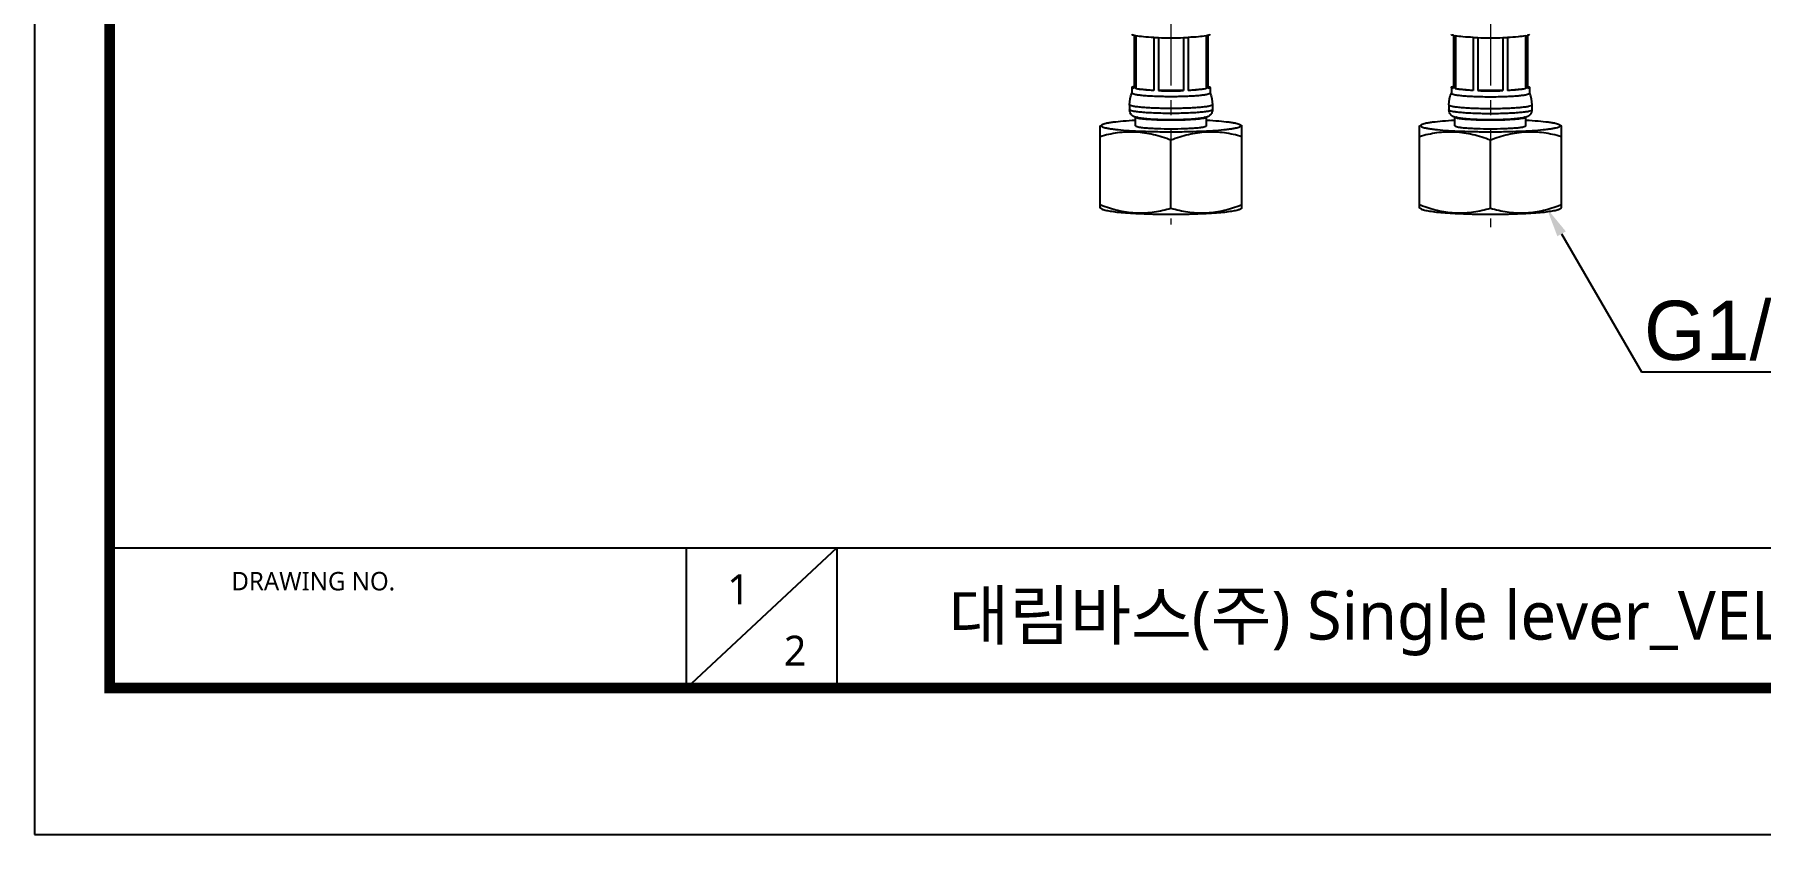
# Model space of a CAD drawing. Extents: x 841 to 1631, y 0 to 579.
# Drawn here: x 840.8 to 1132.6, y 0 to 135.3 of the extents above; entities that cross this region are included whole.
import ezdxf
from ezdxf import colors
from ezdxf.entities.mleader import LeaderData, LeaderLine
from ezdxf.math import Vec2, Vec3

# ---------------------------------------------------------------- set-up
doc = ezdxf.new("R2010")
doc.units = 0
doc.header["$LTSCALE"] = 10
doc.header["$MEASUREMENT"] = 0
doc.linetypes.add('CENTER', pattern=[2, 1.25, -0.25, 0.25, -0.25])
doc.layers.get('0').update_dxf_attribs({"linetype": 'CONTINUOUS'})
doc.layers.add('BODY', color=7, linetype='CONTINUOUS')
doc.layers.add('DEF_LAYER_ASSEM_MEMBER', color=7, linetype='CONTINUOUS')
doc.styles.add('Daelim Dimension', font='NanumGothic.ttf')
doc.styles.get("Standard").update_dxf_attribs({"font": 'GulimChe.ttf'})

msp = doc.modelspace()

# ---------------------------------------------------------------- linework, layer by layer
at = {"color": 5}
msp.add_line((853.52, 48.49), (1489.53, 48.49), dxfattribs=at)
at = {"color": 5, "ltscale": 40}
for p, q in [((951.01, 48.49), (951.01, 24.69)), ((951.01, 48.49), (951.01, 24.69)), ((976.49, 48.49), (951.01, 24.69)), ((976.49, 48.49), (951.01, 24.69)), ((976.49, 48.49), (976.49, 24.69)), ((976.49, 48.49), (976.49, 24.69))]:
    msp.add_line(p, q, dxfattribs=at)
at = {"ltscale": 0.5}
msp.add_lwpolyline([(840.82, 0), (1630.7, 0), (1630.7, 578.76), (840.82, 578.76)], close=True, dxfattribs=at)
at = {"color": 5, "linetype": 'ByBlock', "lineweight": 200, "const_width": 1.82}
msp.add_lwpolyline([(853.52, 24.78), (1617.92, 24.78), (1617.92, 565.32), (853.52, 565.32)], close=True, dxfattribs=at)
at = {"layer": 'BODY', "color": 1, "linetype": 'CENTER', "lineweight": 5}
for p, q in [((1032.96, 179.18), (1032.96, 103.16)), ((1086.96, 179.18), (1086.96, 102.73))]:
    msp.add_line(p, q, dxfattribs=at)
at = {"layer": 'DEF_LAYER_ASSEM_MEMBER', "color": 7, "linetype": 'Continuous'}
for p, q in [((1026.71, 135.15), (1026.71, 126.18)), ((1027.04, 135.08), (1027.04, 126.11)), ((1030.05, 134.81), (1030.05, 125.85)), ((1030.84, 134.79), (1030.84, 125.82)), ((1035.08, 134.79), (1035.08, 125.82)), ((1035.89, 134.82), (1035.89, 125.85)), ((1038.88, 135.08), (1038.88, 126.11)), ((1039.21, 135.15), (1039.21, 126.18)), ((1080.71, 135.15), (1080.71, 126.18)), ((1081.04, 135.08), (1081.04, 126.11)), ((1084.03, 134.82), (1084.03, 125.85)), ((1084.84, 134.79), (1084.84, 125.82)), ((1089.08, 134.79), (1089.08, 125.82)), ((1089.87, 134.81), (1089.87, 125.85)), ((1092.88, 135.08), (1092.88, 126.11)), ((1093.21, 135.15), (1093.21, 126.18)), ((1026.36, 126.37), (1026.36, 125.37)), ((1030.05, 125.85), (1027.04, 126.11)), ((1035.08, 125.82), (1030.84, 125.82)), ((1038.88, 126.11), (1035.89, 125.85)), ((1039.56, 126.37), (1039.56, 125.37)), ((1080.36, 126.37), (1080.36, 125.37)), ((1084.03, 125.85), (1081.04, 126.11)), ((1089.08, 125.82), (1084.84, 125.82)), ((1092.88, 126.11), (1089.87, 125.85)), ((1093.56, 126.37), (1093.56, 125.37)), ((1025.96, 123.42), (1025.96, 122.58)), ((1039.96, 123.42), (1039.96, 122.58)), ((1079.96, 123.42), (1079.96, 122.58)), ((1093.96, 123.42), (1093.96, 122.58)), ((1020.93, 119.82), (1021.32, 120.05)), ((1020.96, 105.99), (1020.96, 119.84)), ((1026.96, 119.89), (1026.96, 121.32)), ((1038.96, 119.89), (1038.96, 121.32)), ((1044.99, 119.82), (1044.6, 120.05)), ((1044.96, 105.99), (1044.96, 119.84)), ((1074.93, 119.82), (1075.32, 120.05)), ((1074.96, 105.99), (1074.96, 119.84)), ((1080.96, 119.89), (1080.96, 121.32)), ((1092.96, 119.89), (1092.96, 121.32)), ((1098.99, 119.82), (1098.6, 120.05)), ((1098.96, 105.99), (1098.96, 119.84)), ((1032.96, 105.93), (1032.96, 117.49)), ((1086.96, 105.93), (1086.96, 117.49)), ((1021.32, 105.79), (1020.93, 106.01)), ((1044.6, 105.79), (1044.99, 106.01)), ((1075.32, 105.79), (1074.93, 106.01)), ((1098.6, 105.79), (1098.99, 106.01))]:
    msp.add_line(p, q, dxfattribs=at)
for centre, radius, start, end in [((1032.63, 195.34), 60.58, 267.5601, 268.3107), ((1032.96, 208.01), 73.25, 268.341, 271.659), ((1033.36, 193.66), 58.9, 271.6786, 272.4623), ((1086.56, 193.66), 58.9, 267.5377, 268.3214), ((1086.96, 208.01), 73.25, 268.341, 271.659), ((1087.29, 195.34), 60.58, 271.6893, 272.4399), ((1032.96, 199.04), 73.25, 268.341, 271.659), ((1086.96, 199.04), 73.25, 268.341, 271.659), ((1031.04, 132.89), 28.22, 249.0652, 250.2444), ((1034.88, 132.89), 28.22, 289.7556, 290.9348), ((1085.04, 132.89), 28.22, 249.0652, 250.2444), ((1088.88, 132.89), 28.22, 289.7556, 290.9348)]:
    msp.add_arc(centre, radius, start, end, dxfattribs=at)
for points, start_tangent, end_tangent in [([(1026.71, 135.15), (1026.46, 135.23), (1026.36, 135.31)], (-0.96856, 0.248781), (-0.313972, 0.949432)), ([(1027.04, 135.08), (1026.95, 135.09), (1026.71, 135.15)], (-0.984673, 0.174413), (-0.96856, 0.248781)), ([(1030.05, 134.81), (1028.29, 134.92), (1027.04, 135.08)], (-0.999082, 0.042846), (-0.984673, 0.174413)), ([(1038.88, 135.08), (1037.63, 134.92), (1035.89, 134.82)], (-0.984824, -0.173557), (-0.999072, -0.043063)), ([(1039.21, 135.15), (1039.14, 135.13), (1038.88, 135.08)], (-0.96856, -0.248781), (-0.984824, -0.173557)), ([(1039.56, 135.31), (1039.46, 135.23), (1039.21, 135.15)], (-0.313991, -0.949426), (-0.96856, -0.248781)), ([(1080.71, 135.15), (1080.46, 135.23), (1080.36, 135.31)], (-0.96856, 0.248781), (-0.313972, 0.949432)), ([(1080.71, 135.15), (1080.78, 135.13), (1081.04, 135.08)], (0.96856, -0.248781), (0.984824, -0.173557)), ([(1084.03, 134.82), (1082.29, 134.92), (1081.04, 135.08)], (-0.999072, 0.043063), (-0.984824, 0.173557)), ([(1092.88, 135.08), (1091.63, 134.92), (1089.87, 134.81)], (-0.984673, -0.174413), (-0.999082, -0.042846)), ([(1092.88, 135.08), (1092.97, 135.09), (1093.21, 135.15)], (0.984673, 0.174413), (0.96856, 0.248781)), ([(1093.56, 135.31), (1093.46, 135.23), (1093.21, 135.15)], (-0.313991, -0.949426), (-0.96856, -0.248781)), ([(1026.36, 126.37), (1026.41, 126.44), (1026.57, 126.51)], (0, 1), (0.948651, 0.316325)), ([(1026.71, 126.18), (1026.45, 126.27), (1026.36, 126.37)], (-0.96856, 0.248781), (0, 1)), ([(1026.57, 126.51), (1026.61, 126.52), (1026.71, 126.55)], (0.948651, 0.316325), (0.96856, 0.248781)), ([(1030.05, 125.85), (1028.29, 125.96), (1027.04, 126.11)], (-0.999082, 0.042846), (-0.984673, 0.174413)), ([(1038.88, 126.11), (1037.63, 125.96), (1035.89, 125.85)], (-0.984824, -0.173557), (-0.999072, -0.043063)), ([(1039.21, 126.55), (1039.25, 126.54), (1039.35, 126.51)], (0.96856, -0.248781), (0.948651, -0.316325)), ([(1039.56, 126.37), (1039.47, 126.27), (1039.21, 126.18)], (0, -1), (-0.96856, -0.248781)), ([(1039.35, 126.51), (1039.51, 126.44), (1039.56, 126.37)], (0.948651, -0.316325), (0, -1)), ([(1080.36, 126.37), (1080.41, 126.44), (1080.57, 126.51)], (0, 1), (0.948651, 0.316325)), ([(1080.71, 126.18), (1080.45, 126.27), (1080.36, 126.37)], (-0.96856, 0.248781), (0, 1)), ([(1080.57, 126.51), (1080.61, 126.52), (1080.71, 126.55)], (0.948651, 0.316325), (0.96856, 0.248781)), ([(1084.03, 125.85), (1082.29, 125.96), (1081.04, 126.11)], (-0.999072, 0.043063), (-0.984824, 0.173557)), ([(1092.88, 126.11), (1091.63, 125.96), (1089.87, 125.85)], (-0.984673, -0.174413), (-0.999082, -0.042846)), ([(1093.21, 126.55), (1093.25, 126.54), (1093.35, 126.51)], (0.96856, -0.248781), (0.948651, -0.316325)), ([(1093.56, 126.37), (1093.47, 126.27), (1093.21, 126.18)], (0, -1), (-0.96856, -0.248781)), ([(1093.35, 126.51), (1093.51, 126.44), (1093.56, 126.37)], (0.948651, -0.316325), (0, -1)), ([(1025.96, 123.42), (1026.36, 125.39)], (0, 1), (0.393415, 0.919361)), ([(1039.96, 123.42), (1039.93, 123.36), (1039.83, 123.3), (1039.43, 123.18), (1038.78, 123.08), (1037.91, 122.99), (1036.85, 122.91), (1035.64, 122.85), (1034.33, 122.82), (1032.96, 122.81), (1031.59, 122.82), (1030.28, 122.85), (1029.07, 122.91), (1028.01, 122.99), (1027.14, 123.08), (1026.49, 123.18), (1026.09, 123.3), (1025.99, 123.36), (1025.96, 123.42)], (0, -1), (0, 1)), ([(1026.94, 121.32), (1026.35, 121.67), (1026.07, 122.07), (1025.96, 122.58)], (-0.945241, 0.326374), (0, 1)), ([(1032.96, 121.97), (1031.59, 121.98), (1030.28, 122.02), (1029.07, 122.07), (1028.01, 122.15), (1027.14, 122.24), (1026.49, 122.35), (1026.09, 122.46), (1025.99, 122.52), (1025.96, 122.58)], (-1, 0), (0, 1)), ([(1039.56, 125.37), (1039.53, 125.31), (1039.43, 125.26), (1039.06, 125.15), (1038.45, 125.05), (1037.63, 124.96), (1036.63, 124.89), (1035.49, 124.84), (1034.25, 124.8), (1032.96, 124.79), (1031.67, 124.8), (1030.43, 124.84), (1029.29, 124.89), (1028.29, 124.96), (1027.47, 125.05), (1026.86, 125.15), (1026.49, 125.26), (1026.39, 125.31), (1026.36, 125.37)], (0, -1), (0, 1)), ([(1039.96, 122.58), (1039.93, 122.52), (1039.83, 122.46), (1039.43, 122.35), (1038.78, 122.24), (1037.91, 122.15), (1036.85, 122.07), (1035.64, 122.02), (1034.33, 121.98), (1032.96, 121.97)], (0, -1), (-1, 0)), ([(1039.96, 122.58), (1039.84, 122.05), (1039.55, 121.65), (1038.94, 121.31)], (0, -1), (-0.951446, -0.307816)), ([(1039.56, 125.39), (1039.96, 123.42)], (0.393415, -0.919361), (0, -1)), ([(1079.96, 123.42), (1080.36, 125.39)], (0, 1), (0.393415, 0.919361)), ([(1079.96, 123.42), (1079.99, 123.36), (1080.09, 123.3), (1080.49, 123.18), (1081.14, 123.08), (1082.01, 122.99), (1083.07, 122.91), (1084.28, 122.85), (1085.59, 122.82), (1086.96, 122.81), (1088.33, 122.82), (1089.64, 122.85), (1090.85, 122.91), (1091.91, 122.99), (1092.78, 123.08), (1093.43, 123.18), (1093.83, 123.3), (1093.93, 123.36), (1093.96, 123.42)], (0, -1), (0, 1)), ([(1080.94, 121.32), (1080.35, 121.67), (1080.07, 122.07), (1079.96, 122.58)], (-0.945241, 0.326374), (0, 1)), ([(1079.96, 122.58), (1079.99, 122.52), (1080.09, 122.46), (1080.49, 122.35), (1081.14, 122.24), (1082.01, 122.15), (1083.07, 122.07), (1084.28, 122.02), (1085.59, 121.98), (1086.96, 121.97)], (0, -1), (1, 0)), ([(1080.36, 125.37), (1080.39, 125.31), (1080.49, 125.26), (1080.86, 125.15), (1081.47, 125.05), (1082.29, 124.96), (1083.29, 124.89), (1084.43, 124.84), (1085.67, 124.8), (1086.96, 124.79), (1088.25, 124.8), (1089.49, 124.84), (1090.63, 124.89), (1091.63, 124.96), (1092.45, 125.05), (1093.06, 125.15), (1093.43, 125.26), (1093.53, 125.31), (1093.56, 125.37)], (0, -1), (0, 1)), ([(1086.96, 121.97), (1088.33, 121.98), (1089.64, 122.02), (1090.85, 122.07), (1091.91, 122.15), (1092.78, 122.24), (1093.43, 122.35), (1093.83, 122.46), (1093.93, 122.52), (1093.96, 122.58)], (1, 0), (0, 1)), ([(1093.96, 122.58), (1093.84, 122.05), (1093.55, 121.65), (1092.94, 121.31)], (0, -1), (-0.951446, -0.307816)), ([(1093.56, 125.39), (1093.96, 123.42)], (0.393415, -0.919361), (0, -1)), ([(1021.32, 120.05), (1021.24, 119.99), (1021.2, 119.94), (1021.18, 119.88), (1021.21, 119.82), (1021.26, 119.77), (1021.36, 119.72), (1021.64, 119.61), (1022.05, 119.5), (1022.59, 119.4), (1023.25, 119.31), (1024.02, 119.22), (1025.87, 119.07), (1028.04, 118.96), (1030.44, 118.89), (1032.96, 118.86)], (-0.86923, -0.494407), (1, 0)), ([(1026.93, 120.77), (1024.86, 120.64), (1023.19, 120.46), (1022.53, 120.37), (1021.99, 120.26), (1021.59, 120.16), (1021.32, 120.05)], (-0.998652, -0.051908), (-0.86923, -0.494407)), ([(1027.29, 121.23), (1026.94, 121.32)], (-0.975881, 0.218302), (-0.945241, 0.326374)), ([(1026.96, 119.89), (1026.99, 119.84), (1027.08, 119.79), (1027.42, 119.69), (1027.97, 119.6), (1028.72, 119.52), (1029.63, 119.46), (1030.66, 119.41), (1032.96, 119.37)], (0, -1), (1, 0)), ([(1027.12, 121.27), (1027.42, 121.18), (1027.89, 121.1), (1028.5, 121.03), (1029.23, 120.97), (1030.98, 120.89), (1032.96, 120.86)], (0.936164, -0.351563), (1, 0)), ([(1038.76, 121.38), (1038.73, 121.33), (1038.65, 121.29), (1038.32, 121.19), (1037.78, 121.1), (1037.06, 121.03), (1036.18, 120.96), (1035.18, 120.92), (1032.96, 120.88), (1030.74, 120.92), (1029.74, 120.96), (1028.86, 121.03), (1028.14, 121.1), (1027.6, 121.19), (1027.27, 121.29), (1027.19, 121.33), (1027.16, 121.38)], (0, -1), (0, 1)), ([(1027.64, 121.16), (1027.55, 121.17), (1027.29, 121.23)], (-0.986756, 0.16221), (-0.975881, 0.218302)), ([(1032.96, 120.86), (1034.94, 120.89), (1036.71, 120.98), (1037.44, 121.04), (1038.04, 121.11), (1038.51, 121.18), (1038.81, 121.27)], (1, 0), (0.933107, 0.359598)), ([(1038.59, 121.22), (1037.61, 121.07), (1036.29, 120.96), (1034.7, 120.9), (1032.96, 120.87)], (-0.977567, -0.210625), (-1, -0.000002)), ([(1032.96, 118.86), (1035.48, 118.89), (1037.88, 118.96), (1040.05, 119.07), (1041.9, 119.22), (1042.67, 119.31), (1043.33, 119.4), (1043.87, 119.5), (1044.28, 119.61), (1044.56, 119.72), (1044.66, 119.77), (1044.71, 119.82), (1044.74, 119.88), (1044.72, 119.94), (1044.68, 119.99), (1044.6, 120.05)], (1, 0), (-0.86923, 0.494407)), ([(1032.96, 119.37), (1035.26, 119.41), (1036.29, 119.46), (1037.2, 119.52), (1037.95, 119.6), (1038.5, 119.69), (1038.84, 119.79), (1038.93, 119.84), (1038.96, 119.89)], (1, 0), (0, 1)), ([(1038.94, 121.31), (1038.59, 121.22)], (-0.951446, -0.307816), (-0.977567, -0.210625)), ([(1044.6, 120.05), (1044.33, 120.16), (1043.93, 120.26), (1043.39, 120.37), (1042.73, 120.46), (1041.06, 120.64), (1038.99, 120.77)], (-0.86923, 0.494407), (-0.998652, 0.051908)), ([(1075.32, 120.05), (1075.24, 119.99), (1075.2, 119.94), (1075.18, 119.88), (1075.21, 119.82), (1075.26, 119.77), (1075.36, 119.72), (1075.64, 119.61), (1076.05, 119.5), (1076.59, 119.4), (1077.25, 119.31), (1078.02, 119.22), (1079.87, 119.07), (1082.04, 118.96), (1084.44, 118.89), (1086.96, 118.86)], (-0.86923, -0.494407), (1, 0)), ([(1080.93, 120.77), (1078.86, 120.64), (1077.19, 120.46), (1076.53, 120.37), (1075.99, 120.26), (1075.59, 120.16), (1075.32, 120.05)], (-0.998652, -0.051908), (-0.86923, -0.494407)), ([(1081.29, 121.23), (1080.94, 121.32)], (-0.975881, 0.218302), (-0.945241, 0.326374)), ([(1080.96, 119.89), (1080.99, 119.84), (1081.08, 119.79), (1081.42, 119.69), (1081.97, 119.6), (1082.72, 119.52), (1083.63, 119.46), (1084.66, 119.41), (1086.96, 119.37)], (0, -1), (1, 0)), ([(1081.12, 121.27), (1081.42, 121.18), (1081.89, 121.1), (1082.5, 121.03), (1083.23, 120.97), (1084.98, 120.89), (1086.96, 120.86)], (0.936164, -0.351563), (1, 0)), ([(1092.76, 121.38), (1092.73, 121.33), (1092.65, 121.29), (1092.32, 121.19), (1091.78, 121.1), (1091.06, 121.03), (1090.18, 120.96), (1089.18, 120.92), (1086.96, 120.88), (1084.74, 120.92), (1083.74, 120.96), (1082.86, 121.03), (1082.14, 121.1), (1081.6, 121.19), (1081.27, 121.29), (1081.19, 121.33), (1081.16, 121.38)], (0, -1), (0, 1)), ([(1081.64, 121.16), (1081.55, 121.17), (1081.29, 121.23)], (-0.986756, 0.16221), (-0.975881, 0.218302)), ([(1086.96, 120.86), (1088.94, 120.89), (1090.71, 120.98), (1091.44, 121.04), (1092.04, 121.11), (1092.51, 121.18), (1092.81, 121.27)], (1, 0), (0.933107, 0.359598)), ([(1092.59, 121.22), (1091.61, 121.07), (1090.29, 120.96), (1088.7, 120.9), (1086.96, 120.87)], (-0.977567, -0.210625), (-1, -0.000002)), ([(1086.96, 118.86), (1089.48, 118.89), (1091.88, 118.96), (1094.05, 119.07), (1095.9, 119.22), (1096.67, 119.31), (1097.33, 119.4), (1097.87, 119.5), (1098.28, 119.61), (1098.56, 119.72), (1098.66, 119.77), (1098.71, 119.82), (1098.74, 119.88), (1098.72, 119.94), (1098.68, 119.99), (1098.6, 120.05)], (1, 0), (-0.86923, 0.494407)), ([(1086.96, 119.37), (1089.26, 119.41), (1090.29, 119.46), (1091.2, 119.52), (1091.95, 119.6), (1092.5, 119.69), (1092.84, 119.79), (1092.93, 119.84), (1092.96, 119.89)], (1, 0), (0, 1)), ([(1092.94, 121.31), (1092.59, 121.22)], (-0.951446, -0.307816), (-0.977567, -0.210625)), ([(1098.6, 120.05), (1098.33, 120.16), (1097.93, 120.26), (1097.39, 120.37), (1096.73, 120.46), (1095.06, 120.64), (1092.99, 120.77)], (-0.86923, 0.494407), (-0.998652, 0.051908)), ([(1020.96, 118.09), (1023.93, 118.72), (1026.96, 118.86), (1029.99, 118.42), (1032.96, 117.49)], (0.962517, 0.271221), (0.93409, -0.357036)), ([(1032.96, 117.49), (1035.93, 118.42), (1038.96, 118.86), (1041.99, 118.72), (1044.96, 118.09)], (0.93409, 0.357036), (0.962517, -0.271221)), ([(1074.96, 118.09), (1077.93, 118.72), (1080.96, 118.86), (1083.99, 118.42), (1086.96, 117.49)], (0.962517, 0.271221), (0.93409, -0.357036)), ([(1086.96, 117.49), (1089.93, 118.42), (1092.96, 118.86), (1095.99, 118.72), (1098.96, 118.09)], (0.93409, 0.357036), (0.962517, -0.271221)), ([(1021.32, 105.79), (1021.52, 105.7), (1021.82, 105.61), (1022.66, 105.45), (1023.83, 105.29), (1025.29, 105.16), (1026.99, 105.06), (1028.87, 104.98), (1032.96, 104.92)], (0.86923, -0.494407), (1, 0)), ([(1021.5, 106.33), (1024.35, 105.51), (1027.24, 105.15), (1030.13, 105.32), (1032.96, 105.93)], (0.941196, -0.337862), (0.962555, 0.271085)), ([(1032.96, 105.93), (1035.79, 105.32), (1038.68, 105.15), (1041.57, 105.51), (1044.42, 106.33)], (0.962555, -0.271085), (0.941196, 0.337861)), ([(1032.96, 104.92), (1037.05, 104.98), (1038.93, 105.06), (1040.63, 105.16), (1042.09, 105.29), (1043.26, 105.45), (1044.1, 105.61), (1044.4, 105.7), (1044.6, 105.79)], (1, 0), (0.86923, 0.494407)), ([(1075.32, 105.79), (1075.52, 105.7), (1075.82, 105.61), (1076.66, 105.45), (1077.83, 105.29), (1079.29, 105.16), (1080.99, 105.06), (1082.87, 104.98), (1086.96, 104.92)], (0.86923, -0.494407), (1, 0)), ([(1075.5, 106.33), (1078.35, 105.51), (1081.24, 105.15), (1084.13, 105.32), (1086.96, 105.93)], (0.941196, -0.337862), (0.962555, 0.271085)), ([(1086.96, 105.93), (1089.79, 105.32), (1092.68, 105.15), (1095.57, 105.51), (1098.42, 106.33)], (0.962555, -0.271085), (0.941196, 0.337861)), ([(1086.96, 104.92), (1091.05, 104.98), (1092.93, 105.06), (1094.63, 105.16), (1096.09, 105.29), (1097.26, 105.45), (1098.1, 105.61), (1098.4, 105.7), (1098.6, 105.79)], (1, 0), (0.86923, 0.494407))]:
    msp.add_spline(points, degree=3, dxfattribs=dict(at, start_tangent=start_tangent, end_tangent=end_tangent))

# ---------------------------------------------------------------- texts
at = {"color": 5, "ltscale": 40, "style": 'Daelim Dimension'}
msp.add_text('DRAWING NO.', height=3.1171, dxfattribs=at).set_placement((874.11, 41.29))
at = {"char_height": 5.1, "width": 7.119, "attachment_point": 1, "style": 'Daelim Dimension'}
for s, insert in [('1', (957.94, 44.03)), ('2', (967.51, 33.63))]:
    msp.add_mtext(s, dxfattribs=dict(at, insert=insert))
at = {"color": 2, "insert": (995.33, 41.16), "char_height": 8.198, "width": 362.8925, "attachment_point": 1, "style": 'Daelim Dimension'}
msp.add_mtext('대림바스(주) Single lever_VELO_원홀세면수전_HFL H10', dxfattribs=at)

# ---------------------------------------------------------------- leaders
at = {"ltscale": 0.5}
ml = msp.add_multileader_mtext('Standard', dxfattribs=at)
ml.set_content('{\\f나눔고딕|b0|i0|c129|p50;G1/2-14TH}', color=256)
ml.set_leader_properties(color=5)
ml.build(insert=Vec2(0, 0))
ml.multileader.update_dxf_attribs({"text_left_attachment_type": 6, "text_right_attachment_type": 6, "dogleg_length": 0.36, "arrow_head_size": 5})
ctx = ml.context
ctx.base_point, ctx.char_height, ctx.arrow_head_size, ctx.landing_gap_size, ctx.plane_origin = Vec3(1112.85, 78.28), 10, 5, 0.09, Vec3(1097.31, 104.39)
ctx.left_attachment, ctx.right_attachment = 6, 6
notes = []
notes.append((ctx, [(0, (1, 1, 0), (1112.49, 78.28), (1, 0), 0.36, [(0, [(1096.49, 105.93)], 0, [])])]))
ctx.mtext.insert, ctx.mtext.flow_direction = Vec3(1112.94, 90.28), 5
for ctx, leaders in notes:
    for number, flags, end, landing, length, lines in leaders:
        leader = LeaderData()
        leader.index, (leader.has_last_leader_line, leader.has_dogleg_vector, leader.attachment_direction) = number, flags
        leader.last_leader_point, leader.dogleg_vector, leader.dogleg_length = Vec3(end), Vec3(landing), length
        for number, points, colour, breaks in lines:
            line = LeaderLine()
            line.index, line.vertices, line.color, line.breaks = number, Vec3.list(points), colors.encode_raw_color(colour), breaks
            leader.lines.append(line)
        ctx.leaders.append(leader)

doc.saveas('drawing.dxf')
